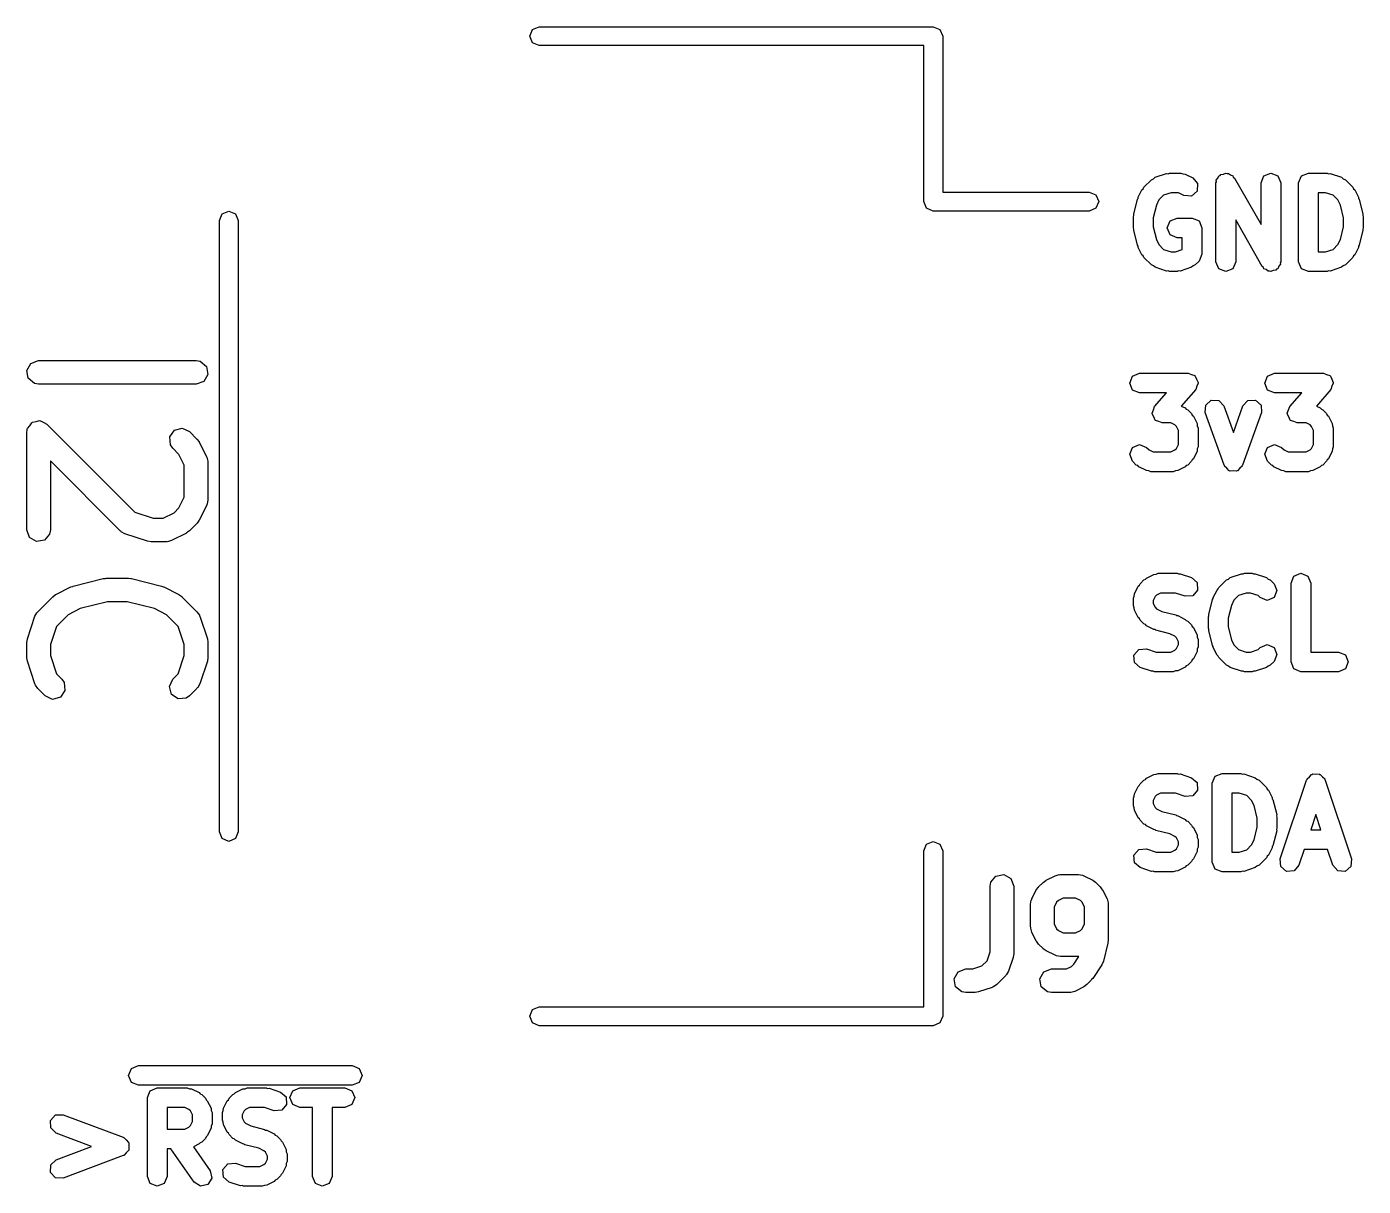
# Model space of a CAD drawing. Extents: x 83.3 to 116.7, y -117 to -83.4.
# Drawn here: x 83.27 to 91.75, y -97.19 to -89.83 of the extents above; entities that cross this region are included whole.
import ezdxf

# ---------------------------------------------------------------- set-up
doc = ezdxf.new("R2010")
doc.units = 0
doc.layers.add('BLACK', color=7, linetype='CONTINUOUS')

msp = doc.modelspace()

# ---------------------------------------------------------------- linework, layer by layer
at = {"layer": 'BLACK', "linetype": 'CONTINUOUS'}
for p, q in [((86.465, -89.89), (86.4826, -89.8476)), ((86.4826, -89.9324), (86.465, -89.89)), ((86.4826, -89.8476), (86.525, -89.83)), ((86.525, -89.83), (89.025, -89.83)), ((89.025, -89.83), (89.0674, -89.8476)), ((89.0674, -89.8476), (89.085, -89.89)), ((89.085, -89.89), (89.085, -90.88)), ((86.525, -89.95), (86.4826, -89.9324)), ((88.965, -89.95), (86.525, -89.95)), ((88.965, -90.94), (88.965, -89.95)), ((90.3612, -90.8484), (90.4088, -90.8008)), ((90.4088, -90.8008), (90.4222, -90.7952)), ((90.4222, -90.7952), (90.4332, -90.7857)), ((90.4332, -90.7857), (90.5046, -90.7619)), ((90.5046, -90.7619), (90.5149, -90.7626)), ((90.5149, -90.7626), (90.5244, -90.7587)), ((90.5244, -90.7587), (90.5958, -90.7587)), ((90.5958, -90.7587), (90.6093, -90.7643)), ((90.6093, -90.7643), (90.6238, -90.7653)), ((90.6238, -90.7653), (90.6714, -90.7891)), ((90.6714, -90.7891), (90.7027, -90.8252)), ((90.7027, -90.8252), (90.6994, -90.873)), ((90.819, -90.8212), (90.8223, -90.8133)), ((90.819, -91.3212), (90.819, -90.8212)), ((90.8212, -90.8047), (90.8312, -90.7919)), ((90.8223, -90.8133), (90.8212, -90.8047)), ((90.8312, -90.7919), (90.8374, -90.777)), ((90.8374, -90.777), (90.8453, -90.7737)), ((90.8453, -90.7737), (90.8505, -90.7669)), ((90.8505, -90.7669), (90.8666, -90.7649)), ((90.8666, -90.7649), (90.8815, -90.7587)), ((90.8815, -90.7587), (90.8895, -90.762)), ((90.8895, -90.762), (90.898, -90.7609)), ((90.898, -90.7609), (90.9108, -90.7708)), ((90.9108, -90.7708), (90.9257, -90.777)), ((90.9257, -90.777), (90.929, -90.7849)), ((90.929, -90.7849), (90.9358, -90.7902)), ((90.9358, -90.7902), (91.1048, -91.0858)), ((91.1048, -90.8212), (91.1231, -90.777)), ((91.1048, -91.0858), (91.1048, -90.8212)), ((91.1231, -90.777), (91.1673, -90.7587)), ((91.1673, -90.7587), (91.2115, -90.777)), ((91.2115, -90.777), (91.2298, -90.8212)), ((91.2298, -90.8212), (91.2298, -91.3212)), ((91.3429, -90.8212), (91.3612, -90.777)), ((91.3429, -91.3212), (91.3429, -90.8212)), ((91.3612, -90.777), (91.4054, -90.7587)), ((91.4054, -90.7587), (91.5244, -90.7587)), ((91.5244, -90.7587), (91.5339, -90.7626)), ((91.5339, -90.7626), (91.5442, -90.7619)), ((91.5442, -90.7619), (91.6156, -90.7857)), ((91.6156, -90.7857), (91.6266, -90.7952)), ((91.6266, -90.7952), (91.64, -90.8008)), ((91.64, -90.8008), (91.6876, -90.8484)), ((89.085, -90.88), (90.015, -90.88)), ((90.015, -90.88), (90.0574, -90.8976)), ((90.0574, -90.8976), (90.075, -90.94)), ((90.3251, -90.9194), (90.3256, -90.9123)), ((90.3256, -90.9123), (90.3495, -90.8647)), ((90.3495, -90.8647), (90.3572, -90.8579)), ((90.3572, -90.8579), (90.3612, -90.8484)), ((90.4867, -90.8996), (90.4567, -90.9296)), ((90.5345, -90.8837), (90.4867, -90.8996)), ((90.5811, -90.8837), (90.5345, -90.8837)), ((90.6155, -90.9009), (90.5811, -90.8837)), ((90.6632, -90.9043), (90.6155, -90.9009)), ((90.6994, -90.873), (90.6632, -90.9043)), ((91.4679, -90.8837), (91.4679, -91.2587)), ((91.5143, -90.8837), (91.4679, -90.8837)), ((91.5621, -90.8996), (91.5143, -90.8837)), ((91.5921, -90.9296), (91.5621, -90.8996)), ((91.6876, -90.8484), (91.6916, -90.8579)), ((91.6916, -90.8579), (91.6994, -90.8647)), ((91.6994, -90.8647), (91.7232, -90.9123)), ((91.7232, -90.9123), (91.7237, -90.9194)), ((84.5126, -91.0176), (84.555, -91)), ((84.555, -91), (84.5974, -91.0176)), ((88.9826, -90.9824), (88.965, -90.94)), ((89.025, -91), (88.9826, -90.9824)), ((90.015, -91), (89.025, -91)), ((90.0574, -90.9824), (90.015, -91)), ((90.075, -90.94), (90.0574, -90.9824)), ((90.2971, -91.0203), (90.3209, -90.9251)), ((90.3209, -90.9251), (90.3251, -90.9194)), ((90.4405, -90.9621), (90.4202, -91.0432)), ((90.4567, -90.9296), (90.4405, -90.9621)), ((91.6083, -90.9621), (91.5921, -90.9296)), ((91.6286, -91.0432), (91.6083, -90.9621)), ((91.7237, -90.9194), (91.7279, -90.9251)), ((91.7279, -90.9251), (91.7517, -91.0203)), ((84.495, -91.06), (84.5126, -91.0176)), ((84.495, -94.94), (84.495, -91.06)), ((84.5974, -91.0176), (84.615, -91.06)), ((84.615, -91.06), (84.615, -94.94)), ((90.2952, -91.0355), (90.2983, -91.0282)), ((90.2952, -91.1069), (90.2952, -91.0355)), ((90.2983, -91.0282), (90.2971, -91.0203)), ((90.4202, -91.0432), (90.4202, -91.0992)), ((90.5095, -91.1069), (90.5278, -91.0627)), ((90.5278, -91.0627), (90.572, -91.0444)), ((90.572, -91.0444), (90.6673, -91.0444)), ((90.6673, -91.0444), (90.7115, -91.0627)), ((90.7115, -91.0627), (90.7298, -91.1069)), ((91.113, -91.3522), (90.944, -91.0565)), ((90.944, -91.0565), (90.944, -91.3212)), ((91.6286, -91.0992), (91.6286, -91.0432)), ((91.7517, -91.0203), (91.7505, -91.0282)), ((91.7505, -91.0282), (91.7536, -91.0355)), ((91.7536, -91.0355), (91.7536, -91.1069)), ((90.2983, -91.1142), (90.2952, -91.1069)), ((90.2971, -91.1221), (90.2983, -91.1142)), ((90.3209, -91.2173), (90.2971, -91.1221)), ((90.4202, -91.0992), (90.4405, -91.1803)), ((90.5278, -91.1511), (90.5095, -91.1069)), ((90.572, -91.1694), (90.5278, -91.1511)), ((90.6048, -91.1694), (90.572, -91.1694)), ((90.6048, -91.2444), (90.6048, -91.1694)), ((90.7298, -91.1069), (90.7298, -91.2736)), ((91.6083, -91.1803), (91.6286, -91.0992)), ((91.7517, -91.1221), (91.7279, -91.2173)), ((91.7536, -91.1069), (91.7505, -91.1142)), ((91.7505, -91.1142), (91.7517, -91.1221)), ((90.3251, -91.223), (90.3209, -91.2173)), ((90.3256, -91.2301), (90.3251, -91.223)), ((90.3495, -91.2777), (90.3256, -91.2301)), ((90.4405, -91.1803), (90.4567, -91.2127)), ((90.4567, -91.2127), (90.4867, -91.2428)), ((90.4867, -91.2428), (90.5345, -91.2587)), ((90.5619, -91.2587), (90.6048, -91.2444)), ((91.5143, -91.2587), (91.5621, -91.2428)), ((91.5621, -91.2428), (91.5921, -91.2127)), ((91.5921, -91.2127), (91.6083, -91.1803)), ((91.7232, -91.2301), (91.6994, -91.2777)), ((91.7237, -91.223), (91.7232, -91.2301)), ((91.7279, -91.2173), (91.7237, -91.223)), ((90.3572, -91.2845), (90.3495, -91.2777)), ((90.3612, -91.294), (90.3572, -91.2845)), ((90.4088, -91.3416), (90.3612, -91.294)), ((90.5345, -91.2587), (90.5619, -91.2587)), ((90.7115, -91.3178), (90.6876, -91.3416)), ((90.7298, -91.2736), (90.7115, -91.3178)), ((90.8374, -91.3654), (90.819, -91.3212)), ((90.944, -91.3212), (90.9257, -91.3654)), ((91.2276, -91.3376), (91.2176, -91.3504)), ((91.2298, -91.3212), (91.2265, -91.3291)), ((91.2265, -91.3291), (91.2276, -91.3376)), ((91.3612, -91.3654), (91.3429, -91.3212)), ((91.4679, -91.2587), (91.5143, -91.2587)), ((91.6876, -91.294), (91.64, -91.3416)), ((91.6916, -91.2845), (91.6876, -91.294)), ((91.6994, -91.2777), (91.6916, -91.2845)), ((90.4222, -91.3471), (90.4088, -91.3416)), ((90.4332, -91.3567), (90.4222, -91.3471)), ((90.5046, -91.3805), (90.4332, -91.3567)), ((90.5149, -91.3798), (90.5046, -91.3805)), ((90.5244, -91.3837), (90.5149, -91.3798)), ((90.572, -91.3837), (90.5244, -91.3837)), ((90.5815, -91.3798), (90.572, -91.3837)), ((90.5918, -91.3805), (90.5815, -91.3798)), ((90.6632, -91.3567), (90.5918, -91.3805)), ((90.6742, -91.3471), (90.6632, -91.3567)), ((90.6876, -91.3416), (90.6742, -91.3471)), ((90.8815, -91.3837), (90.8374, -91.3654)), ((90.9257, -91.3654), (90.8815, -91.3837)), ((91.1198, -91.3575), (91.113, -91.3522)), ((91.1231, -91.3654), (91.1198, -91.3575)), ((91.138, -91.3716), (91.1231, -91.3654)), ((91.1508, -91.3815), (91.138, -91.3716)), ((91.1593, -91.3804), (91.1508, -91.3815)), ((91.1673, -91.3837), (91.1593, -91.3804)), ((91.1822, -91.3775), (91.1673, -91.3837)), ((91.1983, -91.3755), (91.1822, -91.3775)), ((91.2035, -91.3687), (91.1983, -91.3755)), ((91.2115, -91.3654), (91.2035, -91.3687)), ((91.2176, -91.3504), (91.2115, -91.3654)), ((91.4054, -91.3837), (91.3612, -91.3654)), ((91.5244, -91.3837), (91.4054, -91.3837)), ((91.5339, -91.3798), (91.5244, -91.3837)), ((91.5442, -91.3805), (91.5339, -91.3798)), ((91.6156, -91.3567), (91.5442, -91.3805)), ((91.6266, -91.3471), (91.6156, -91.3567)), ((91.64, -91.3416), (91.6266, -91.3471)), ((83.2738, -92.0108), (83.2994, -91.9664)), ((83.2827, -92.0613), (83.2738, -92.0108)), ((83.2994, -91.9664), (83.3476, -91.9488)), ((83.3476, -91.9488), (84.3476, -91.9488)), ((84.3476, -91.9488), (84.3733, -91.9533)), ((84.3733, -91.9533), (84.4126, -91.9863)), ((84.4126, -91.9863), (84.4215, -92.0368)), ((83.322, -92.0943), (83.2827, -92.0613)), ((83.3476, -92.0988), (83.322, -92.0943)), ((84.3476, -92.0988), (83.3476, -92.0988)), ((84.3958, -92.0813), (84.3476, -92.0988)), ((84.4215, -92.0368), (84.3958, -92.0813)), ((90.2714, -92.0912), (90.2897, -92.047)), ((90.2897, -92.1354), (90.2714, -92.0912)), ((90.2897, -92.047), (90.3339, -92.0287)), ((90.3339, -92.0287), (90.6435, -92.0287)), ((90.6435, -92.0287), (90.6638, -92.0371)), ((90.6638, -92.0371), (90.6846, -92.0442)), ((90.6846, -92.0442), (90.6856, -92.0461)), ((90.6856, -92.0461), (90.6876, -92.047)), ((90.6876, -92.047), (90.6961, -92.0673)), ((90.6961, -92.0673), (90.7058, -92.087)), ((90.706, -92.0912), (90.6975, -92.1115)), ((90.7058, -92.087), (90.7051, -92.0891)), ((90.7051, -92.0891), (90.706, -92.0912)), ((91.1286, -92.0912), (91.1469, -92.047)), ((91.1469, -92.1354), (91.1286, -92.0912)), ((91.1469, -92.047), (91.1911, -92.0287)), ((91.1911, -92.0287), (91.5006, -92.0287)), ((91.5006, -92.0287), (91.5209, -92.0371)), ((91.5209, -92.0371), (91.5418, -92.0442)), ((91.5418, -92.0442), (91.5427, -92.0461)), ((91.5427, -92.0461), (91.5448, -92.047)), ((91.5448, -92.047), (91.5532, -92.0673)), ((91.5532, -92.0673), (91.563, -92.087)), ((91.5631, -92.0912), (91.5547, -92.1115)), ((91.563, -92.087), (91.5622, -92.0891)), ((91.5622, -92.0891), (91.5631, -92.0912)), ((90.3339, -92.1537), (90.2897, -92.1354)), ((90.5057, -92.1537), (90.3339, -92.1537)), ((90.4297, -92.2405), (90.5057, -92.1537)), ((90.6905, -92.1323), (90.5988, -92.2371)), ((90.6975, -92.1115), (90.6905, -92.1323)), ((91.1911, -92.1537), (91.1469, -92.1354)), ((91.3629, -92.1537), (91.1911, -92.1537)), ((91.2869, -92.2405), (91.3629, -92.1537)), ((91.5476, -92.1323), (91.456, -92.2371)), ((91.5547, -92.1115), (91.5476, -92.1323)), ((90.4143, -92.2817), (90.4227, -92.2613)), ((90.4227, -92.2613), (90.4297, -92.2405)), ((90.5988, -92.2371), (90.6238, -92.2496)), ((90.6238, -92.2496), (90.6305, -92.2573)), ((90.6305, -92.2573), (90.64, -92.2613)), ((90.64, -92.2613), (90.6638, -92.2851)), ((90.7513, -92.2789), (90.7536, -92.2311)), ((90.7536, -92.2311), (90.7891, -92.199)), ((90.7891, -92.199), (90.8369, -92.2014)), ((90.8369, -92.2014), (90.869, -92.2368)), ((90.869, -92.2368), (90.9292, -92.4054)), ((90.9292, -92.4054), (90.9894, -92.2368)), ((90.9894, -92.2368), (91.0215, -92.2014)), ((91.0215, -92.2014), (91.0692, -92.199)), ((91.0692, -92.199), (91.1047, -92.2311)), ((91.1047, -92.2311), (91.1071, -92.2789)), ((91.2714, -92.2817), (91.2798, -92.2613)), ((91.2798, -92.2613), (91.2869, -92.2405)), ((91.456, -92.2371), (91.4809, -92.2496)), ((91.4809, -92.2496), (91.4877, -92.2573)), ((91.4877, -92.2573), (91.4972, -92.2613)), ((91.4972, -92.2613), (91.521, -92.2851)), ((83.2917, -92.3618), (83.3046, -92.3433)), ((83.3046, -92.3433), (83.3079, -92.3424)), ((83.3079, -92.3424), (83.3101, -92.3398)), ((83.3101, -92.3398), (83.3324, -92.3359)), ((83.3324, -92.3359), (83.3542, -92.33)), ((83.3542, -92.33), (83.3573, -92.3315)), ((83.3573, -92.3315), (83.3606, -92.3309)), ((83.3606, -92.3309), (83.3802, -92.3422)), ((83.3802, -92.3422), (83.4007, -92.3517)), ((83.4007, -92.3517), (83.9596, -92.9106)), ((90.4151, -92.2837), (90.4143, -92.2817)), ((90.4144, -92.2858), (90.4151, -92.2837)), ((90.4242, -92.3055), (90.4144, -92.2858)), ((90.4326, -92.3259), (90.4242, -92.3055)), ((90.4346, -92.3267), (90.4326, -92.3259)), ((90.4356, -92.3287), (90.4346, -92.3267)), ((90.4565, -92.3357), (90.4356, -92.3287)), ((90.4768, -92.3442), (90.4565, -92.3357)), ((90.5335, -92.3442), (90.4768, -92.3442)), ((90.5588, -92.3568), (90.5335, -92.3442)), ((90.5683, -92.3663), (90.5588, -92.3568)), ((90.6638, -92.2851), (90.6678, -92.2946)), ((90.6678, -92.2946), (90.6755, -92.3013)), ((90.6755, -92.3013), (90.6994, -92.349)), ((90.6994, -92.349), (90.7004, -92.3635)), ((90.8703, -92.6122), (90.7513, -92.2789)), ((91.1071, -92.2789), (90.988, -92.6122)), ((91.2723, -92.2837), (91.2714, -92.2817)), ((91.2716, -92.2858), (91.2723, -92.2837)), ((91.2813, -92.3055), (91.2716, -92.2858)), ((91.2897, -92.3259), (91.2813, -92.3055)), ((91.2918, -92.3267), (91.2897, -92.3259)), ((91.2928, -92.3287), (91.2918, -92.3267)), ((91.3136, -92.3357), (91.2928, -92.3287)), ((91.3339, -92.3442), (91.3136, -92.3357)), ((91.3906, -92.3442), (91.3339, -92.3442)), ((91.416, -92.3568), (91.3906, -92.3442)), ((91.4254, -92.3663), (91.416, -92.3568)), ((91.521, -92.2851), (91.5249, -92.2946)), ((91.5249, -92.2946), (91.5327, -92.3013)), ((91.5327, -92.3013), (91.5565, -92.349)), ((91.5565, -92.349), (91.5575, -92.3635)), ((83.2726, -92.4048), (83.2755, -92.3886)), ((83.2726, -93.0238), (83.2726, -92.4048)), ((83.2752, -92.3853), (83.2763, -92.3837)), ((83.2755, -92.3886), (83.2752, -92.3853)), ((83.2763, -92.3837), (83.2771, -92.3791)), ((83.2771, -92.3791), (83.2917, -92.3618)), ((84.1799, -92.433), (84.2094, -92.3909)), ((84.1844, -92.4841), (84.1799, -92.433)), ((84.2094, -92.3909), (84.2589, -92.3777)), ((84.2589, -92.3777), (84.3054, -92.3993)), ((84.3054, -92.3993), (84.353, -92.447)), ((90.581, -92.3917), (90.5683, -92.3663)), ((90.581, -92.4812), (90.581, -92.3917)), ((90.7004, -92.3635), (90.706, -92.3769)), ((90.706, -92.3769), (90.706, -92.496)), ((91.4381, -92.3917), (91.4254, -92.3663)), ((91.4381, -92.4812), (91.4381, -92.3917)), ((91.5575, -92.3635), (91.5631, -92.3769)), ((91.5631, -92.3769), (91.5631, -92.496)), ((84.1993, -92.5054), (84.1844, -92.4841)), ((84.2384, -92.5444), (84.1993, -92.5054)), ((84.353, -92.447), (84.3659, -92.4653)), ((84.3659, -92.4653), (84.3671, -92.4665)), ((84.3671, -92.4665), (84.4147, -92.5617)), ((90.2714, -92.5436), (90.2897, -92.4994)), ((90.2897, -92.4994), (90.3339, -92.4811)), ((90.3339, -92.4811), (90.3781, -92.4994)), ((90.3781, -92.4994), (90.3948, -92.516)), ((90.3948, -92.516), (90.4201, -92.5287)), ((90.5335, -92.5287), (90.5588, -92.516)), ((90.5588, -92.516), (90.5683, -92.5065)), ((90.5683, -92.5065), (90.581, -92.4812)), ((90.6994, -92.5239), (90.6755, -92.5715)), ((90.7004, -92.5094), (90.6994, -92.5239)), ((90.706, -92.496), (90.7004, -92.5094)), ((91.1286, -92.5436), (91.1469, -92.4994)), ((91.1469, -92.4994), (91.1911, -92.4811)), ((91.1911, -92.4811), (91.2353, -92.4994)), ((91.2353, -92.4994), (91.2519, -92.516)), ((91.2519, -92.516), (91.2773, -92.5287)), ((91.3906, -92.5287), (91.416, -92.516)), ((91.416, -92.516), (91.4254, -92.5065)), ((91.4254, -92.5065), (91.4381, -92.4812)), ((91.5565, -92.5239), (91.5327, -92.5715)), ((91.5575, -92.5094), (91.5565, -92.5239)), ((91.5631, -92.496), (91.5575, -92.5094)), ((83.866, -93.0292), (83.4226, -92.5858)), ((83.4226, -92.5858), (83.4226, -93.0238)), ((84.2726, -92.6129), (84.2384, -92.5444)), ((84.4147, -92.5617), (84.4221, -92.5867)), ((84.4221, -92.5867), (84.4211, -92.591)), ((84.4211, -92.591), (84.4226, -92.5952)), ((84.4226, -92.5952), (84.4226, -92.8333)), ((90.2897, -92.5878), (90.2714, -92.5436)), ((90.3135, -92.6116), (90.2897, -92.5878)), ((90.323, -92.6155), (90.3135, -92.6116)), ((90.4201, -92.5287), (90.5335, -92.5287)), ((90.64, -92.6116), (90.6305, -92.6155)), ((90.6638, -92.5878), (90.64, -92.6116)), ((90.6678, -92.5783), (90.6638, -92.5878)), ((90.6755, -92.5715), (90.6678, -92.5783)), ((90.8725, -92.6147), (90.8703, -92.6122)), ((90.988, -92.6122), (90.9858, -92.6147)), ((91.1469, -92.5878), (91.1286, -92.5436)), ((91.1707, -92.6116), (91.1469, -92.5878)), ((91.1802, -92.6155), (91.1707, -92.6116)), ((91.2773, -92.5287), (91.3906, -92.5287)), ((91.4972, -92.6116), (91.4877, -92.6155)), ((91.521, -92.5878), (91.4972, -92.6116)), ((91.5249, -92.5783), (91.521, -92.5878)), ((91.5327, -92.5715), (91.5249, -92.5783)), ((84.2726, -92.8156), (84.2726, -92.6129)), ((90.3298, -92.6233), (90.323, -92.6155)), ((90.3774, -92.6471), (90.3298, -92.6233)), ((90.3919, -92.6481), (90.3774, -92.6471)), ((90.4054, -92.6537), (90.3919, -92.6481)), ((90.5482, -92.6537), (90.4054, -92.6537)), ((90.5617, -92.6481), (90.5482, -92.6537)), ((90.5762, -92.6471), (90.5617, -92.6481)), ((90.6238, -92.6233), (90.5762, -92.6471)), ((90.6305, -92.6155), (90.6238, -92.6233)), ((90.8727, -92.6179), (90.8725, -92.6147)), ((90.8883, -92.6321), (90.8727, -92.6179)), ((90.9024, -92.6477), (90.8883, -92.6321)), ((90.9057, -92.6478), (90.9024, -92.6477)), ((90.9081, -92.65), (90.9057, -92.6478)), ((90.9292, -92.649), (90.9081, -92.65)), ((90.9502, -92.65), (90.9292, -92.649)), ((90.9526, -92.6478), (90.9502, -92.65)), ((90.9559, -92.6477), (90.9526, -92.6478)), ((90.97, -92.6321), (90.9559, -92.6477)), ((90.9856, -92.6179), (90.97, -92.6321)), ((90.9858, -92.6147), (90.9856, -92.6179)), ((91.1869, -92.6233), (91.1802, -92.6155)), ((91.2345, -92.6471), (91.1869, -92.6233)), ((91.2491, -92.6481), (91.2345, -92.6471)), ((91.2625, -92.6537), (91.2491, -92.6481)), ((91.4054, -92.6537), (91.2625, -92.6537)), ((91.4188, -92.6481), (91.4054, -92.6537)), ((91.4333, -92.6471), (91.4188, -92.6481)), ((91.4809, -92.6233), (91.4333, -92.6471)), ((91.4877, -92.6155), (91.4809, -92.6233)), ((84.2384, -92.8841), (84.2726, -92.8156)), ((84.4147, -92.8669), (84.3671, -92.9621)), ((84.4152, -92.8624), (84.4147, -92.8669)), ((84.4181, -92.859), (84.4152, -92.8624)), ((84.4226, -92.8333), (84.4181, -92.859)), ((83.9596, -92.9106), (84.0741, -92.9488)), ((84.0741, -92.9488), (84.1394, -92.9488)), ((84.1394, -92.9488), (84.208, -92.9146)), ((84.208, -92.9146), (84.2384, -92.8841)), ((83.2902, -93.072), (83.2726, -93.0238)), ((83.4226, -93.0238), (83.4181, -93.0495)), ((83.8701, -93.0311), (83.866, -93.0292)), ((83.8724, -93.0349), (83.8701, -93.0311)), ((83.8953, -93.0473), (83.8724, -93.0349)), ((84.3054, -93.0292), (84.287, -93.0421)), ((84.353, -92.9816), (84.3054, -93.0292)), ((84.3537, -92.9801), (84.353, -92.9816)), ((84.3671, -92.9621), (84.3537, -92.9801)), ((83.3346, -93.0977), (83.2902, -93.072)), ((83.3851, -93.0888), (83.3346, -93.0977)), ((83.4181, -93.0495), (83.3851, -93.0888)), ((84.0382, -93.095), (83.8953, -93.0473)), ((84.0398, -93.0949), (84.0382, -93.095)), ((84.0619, -93.0988), (84.0398, -93.0949)), ((84.1571, -93.0988), (84.0619, -93.0988)), ((84.1614, -93.0973), (84.1571, -93.0988)), ((84.1657, -93.0983), (84.1614, -93.0973)), ((84.1907, -93.0909), (84.1657, -93.0983)), ((84.2859, -93.0433), (84.1907, -93.0909)), ((84.287, -93.0421), (84.2859, -93.0433)), ((83.5675, -93.3796), (83.758, -93.332)), ((83.758, -93.332), (83.7729, -93.3309)), ((83.7729, -93.3309), (83.7762, -93.3298)), ((83.7762, -93.3298), (83.919, -93.3298)), ((83.919, -93.3298), (83.9338, -93.3324)), ((83.9338, -93.3324), (83.9372, -93.332)), ((83.9372, -93.332), (84.1277, -93.3796)), ((90.3256, -93.3809), (90.3334, -93.3741)), ((90.3334, -93.3741), (90.3374, -93.3646)), ((90.3374, -93.3646), (90.3612, -93.3408)), ((90.3612, -93.3408), (90.3707, -93.3369)), ((90.3707, -93.3369), (90.3774, -93.3291)), ((90.3774, -93.3291), (90.425, -93.3053)), ((90.425, -93.3053), (90.4395, -93.3043)), ((90.4395, -93.3043), (90.453, -93.2987)), ((90.453, -93.2987), (90.572, -93.2987)), ((90.572, -93.2987), (90.5815, -93.3026)), ((90.5815, -93.3026), (90.5918, -93.3019)), ((90.5918, -93.3019), (90.6632, -93.3257)), ((90.6632, -93.3257), (90.6994, -93.3571)), ((90.6994, -93.3571), (90.7027, -93.4048)), ((90.8374, -93.3884), (90.885, -93.3408)), ((90.885, -93.3408), (90.8984, -93.3352)), ((90.8984, -93.3352), (90.9094, -93.3257)), ((90.9094, -93.3257), (90.9808, -93.3019)), ((90.9808, -93.3019), (90.9911, -93.3026)), ((90.9911, -93.3026), (91.0006, -93.2987)), ((91.0006, -93.2987), (91.0482, -93.2987)), ((91.0482, -93.2987), (91.0577, -93.3026)), ((91.0577, -93.3026), (91.068, -93.3019)), ((91.068, -93.3019), (91.1394, -93.3257)), ((91.1394, -93.3257), (91.1504, -93.3352)), ((91.1504, -93.3352), (91.1638, -93.3408)), ((91.1638, -93.3408), (91.1876, -93.3646)), ((91.1876, -93.3646), (91.206, -93.4088)), ((91.2952, -93.3612), (91.3135, -93.317)), ((91.2952, -93.8612), (91.2952, -93.3612)), ((91.3135, -93.317), (91.3577, -93.2987)), ((91.3577, -93.2987), (91.4019, -93.317)), ((91.4019, -93.317), (91.4202, -93.3612)), ((91.4202, -93.3612), (91.4202, -93.7987)), ((83.3422, -93.5422), (83.4374, -93.447)), ((83.4374, -93.447), (83.4558, -93.4341)), ((83.4558, -93.4341), (83.4569, -93.4329)), ((83.4569, -93.4329), (83.5522, -93.3853)), ((83.5522, -93.3853), (83.5646, -93.3816)), ((83.5646, -93.3816), (83.5675, -93.3796)), ((84.1277, -93.3796), (84.1395, -93.3849)), ((84.1395, -93.3849), (84.1431, -93.3853)), ((84.1431, -93.3853), (84.2383, -93.4329)), ((84.2383, -93.4329), (84.2563, -93.4463)), ((84.2563, -93.4463), (84.2578, -93.447)), ((84.2578, -93.447), (84.353, -93.5422)), ((90.2952, -93.4564), (90.3008, -93.443)), ((90.2952, -93.504), (90.2952, -93.4564)), ((90.3008, -93.443), (90.3018, -93.4285)), ((90.3018, -93.4285), (90.3256, -93.3809)), ((90.4329, -93.4458), (90.4202, -93.4712)), ((90.4424, -93.4364), (90.4329, -93.4458)), ((90.4677, -93.4237), (90.4424, -93.4364)), ((90.5619, -93.4237), (90.4677, -93.4237)), ((90.6237, -93.4443), (90.5619, -93.4237)), ((90.6714, -93.4409), (90.6237, -93.4443)), ((90.7027, -93.4048), (90.6714, -93.4409)), ((90.7971, -93.4651), (90.8013, -93.4594)), ((90.8013, -93.4594), (90.8018, -93.4523)), ((90.8018, -93.4523), (90.8256, -93.4047)), ((90.8256, -93.4047), (90.8334, -93.3979)), ((90.8334, -93.3979), (90.8374, -93.3884)), ((90.9629, -93.4396), (90.9329, -93.4696)), ((91.0107, -93.4237), (90.9629, -93.4396)), ((91.0381, -93.4237), (91.0107, -93.4237)), ((91.0859, -93.4396), (91.0381, -93.4237)), ((91.0993, -93.453), (91.0859, -93.4396)), ((91.1435, -93.4713), (91.0993, -93.453)), ((91.1876, -93.453), (91.1435, -93.4713)), ((91.206, -93.4088), (91.1876, -93.453)), ((83.3403, -93.5463), (83.3422, -93.5422)), ((83.6119, -93.5231), (83.5349, -93.5616)), ((83.7854, -93.4798), (83.6119, -93.5231)), ((83.9098, -93.4798), (83.7854, -93.4798)), ((84.0833, -93.5231), (83.9098, -93.4798)), ((84.1603, -93.5616), (84.0833, -93.5231)), ((84.353, -93.5422), (84.368, -93.5635)), ((90.3008, -93.5175), (90.2952, -93.504)), ((90.3018, -93.532), (90.3008, -93.5175)), ((90.3256, -93.5796), (90.3018, -93.532)), ((90.4202, -93.4712), (90.4202, -93.4893)), ((90.4202, -93.4893), (90.4329, -93.5146)), ((90.4329, -93.5146), (90.4424, -93.5241)), ((90.4424, -93.5241), (90.4748, -93.5403)), ((90.4748, -93.5403), (90.5634, -93.5625)), ((90.7733, -93.5603), (90.7971, -93.4651)), ((90.9167, -93.5021), (90.8964, -93.5832)), ((90.9329, -93.4696), (90.9167, -93.5021)), ((83.2765, -93.7144), (83.3241, -93.5715)), ((83.3241, -93.5715), (83.3365, -93.5486)), ((83.3365, -93.5486), (83.3403, -93.5463)), ((83.5349, -93.5616), (83.4608, -93.6358)), ((84.2344, -93.6358), (84.1603, -93.5616)), ((84.368, -93.5635), (84.3684, -93.568)), ((84.3684, -93.568), (84.3712, -93.5715)), ((84.3712, -93.5715), (84.4188, -93.7144)), ((90.3334, -93.5864), (90.3256, -93.5796)), ((90.3374, -93.5959), (90.3334, -93.5864)), ((90.3612, -93.6197), (90.3374, -93.5959)), ((90.3707, -93.6236), (90.3612, -93.6197)), ((90.3774, -93.6314), (90.3707, -93.6236)), ((90.5634, -93.5625), (90.5691, -93.5667)), ((90.5691, -93.5667), (90.5762, -93.5672)), ((90.5762, -93.5672), (90.6238, -93.591)), ((90.6238, -93.591), (90.6305, -93.5988)), ((90.6305, -93.5988), (90.64, -93.6027)), ((90.64, -93.6027), (90.6638, -93.6265)), ((90.6638, -93.6265), (90.6678, -93.636)), ((90.7714, -93.5755), (90.7745, -93.5682)), ((90.7714, -93.6469), (90.7714, -93.5755)), ((90.7745, -93.5682), (90.7733, -93.5603)), ((90.8964, -93.5832), (90.8964, -93.6392)), ((83.2765, -93.716), (83.2765, -93.7144)), ((83.4608, -93.6358), (83.4226, -93.7503)), ((84.2726, -93.7503), (84.2344, -93.6358)), ((84.4188, -93.7144), (84.4221, -93.7366)), ((90.425, -93.6552), (90.3774, -93.6314)), ((90.4321, -93.6557), (90.425, -93.6552)), ((90.4378, -93.6599), (90.4321, -93.6557)), ((90.5264, -93.6821), (90.4378, -93.6599)), ((90.5588, -93.6983), (90.5264, -93.6821)), ((90.5683, -93.7077), (90.5588, -93.6983)), ((90.581, -93.7331), (90.5683, -93.7077)), ((90.6678, -93.636), (90.6755, -93.6428)), ((90.6755, -93.6428), (90.6994, -93.6904)), ((90.6994, -93.6904), (90.7004, -93.7049)), ((90.7004, -93.7049), (90.706, -93.7183)), ((90.7745, -93.6542), (90.7714, -93.6469)), ((90.7733, -93.6621), (90.7745, -93.6542)), ((90.7971, -93.7573), (90.7733, -93.6621)), ((90.8964, -93.6392), (90.9167, -93.7203)), ((83.2726, -93.7381), (83.2765, -93.716)), ((83.2726, -93.8333), (83.2726, -93.7381)), ((83.4226, -93.7503), (83.4226, -93.8212)), ((84.2726, -93.8212), (84.2726, -93.7503)), ((84.4221, -93.7366), (84.4226, -93.7381)), ((84.4226, -93.7381), (84.4226, -93.8333)), ((90.2984, -93.8176), (90.3298, -93.7815)), ((90.3298, -93.7815), (90.3775, -93.7781)), ((90.3775, -93.7781), (90.4393, -93.7987)), ((90.4393, -93.7987), (90.5335, -93.7987)), ((90.5335, -93.7987), (90.5588, -93.786)), ((90.5588, -93.786), (90.5683, -93.7765)), ((90.5683, -93.7765), (90.581, -93.7512)), ((90.581, -93.7512), (90.581, -93.7331)), ((90.6994, -93.7939), (90.6755, -93.8415)), ((90.7004, -93.7794), (90.6994, -93.7939)), ((90.706, -93.766), (90.7004, -93.7794)), ((90.706, -93.7183), (90.706, -93.766)), ((90.8013, -93.763), (90.7971, -93.7573)), ((90.8018, -93.7701), (90.8013, -93.763)), ((90.8256, -93.8177), (90.8018, -93.7701)), ((90.9167, -93.7203), (90.9329, -93.7527)), ((90.9329, -93.7527), (90.9629, -93.7828)), ((90.9629, -93.7828), (91.0107, -93.7987)), ((91.0107, -93.7987), (91.0381, -93.7987)), ((91.0381, -93.7987), (91.0859, -93.7828)), ((91.0859, -93.7828), (91.0993, -93.7694)), ((91.0993, -93.7694), (91.1435, -93.7511)), ((91.1435, -93.7511), (91.1876, -93.7694)), ((91.1876, -93.7694), (91.206, -93.8136)), ((91.4202, -93.7987), (91.5958, -93.7987)), ((91.5958, -93.7987), (91.64, -93.817)), ((83.2732, -93.8349), (83.2726, -93.8333)), ((83.2765, -93.8571), (83.2732, -93.8349)), ((83.3241, -93.9999), (83.2765, -93.8571)), ((83.4226, -93.8212), (83.4608, -93.9357)), ((84.2344, -93.9357), (84.2726, -93.8212)), ((84.4188, -93.8571), (84.3712, -93.9999)), ((84.4226, -93.8333), (84.4187, -93.8554)), ((84.4187, -93.8554), (84.4188, -93.8571)), ((90.3018, -93.8653), (90.2984, -93.8176)), ((90.338, -93.8967), (90.3018, -93.8653)), ((90.64, -93.8816), (90.6305, -93.8855)), ((90.6638, -93.8578), (90.64, -93.8816)), ((90.6678, -93.8483), (90.6638, -93.8578)), ((90.6755, -93.8415), (90.6678, -93.8483)), ((90.8334, -93.8245), (90.8256, -93.8177)), ((90.8374, -93.834), (90.8334, -93.8245)), ((90.885, -93.8816), (90.8374, -93.834)), ((90.8984, -93.8871), (90.885, -93.8816)), ((91.1638, -93.8816), (91.1504, -93.8871)), ((91.1876, -93.8578), (91.1638, -93.8816)), ((91.206, -93.8136), (91.1876, -93.8578)), ((91.3135, -93.9054), (91.2952, -93.8612)), ((91.64, -93.817), (91.6583, -93.8612)), ((91.6583, -93.8612), (91.64, -93.9054)), ((83.4608, -93.9357), (83.4959, -93.9708)), ((84.1993, -93.9708), (84.2344, -93.9357)), ((90.4094, -93.9205), (90.338, -93.8967)), ((90.4197, -93.9198), (90.4094, -93.9205)), ((90.4292, -93.9237), (90.4197, -93.9198)), ((90.5482, -93.9237), (90.4292, -93.9237)), ((90.5617, -93.9181), (90.5482, -93.9237)), ((90.5762, -93.9171), (90.5617, -93.9181)), ((90.6238, -93.8933), (90.5762, -93.9171)), ((90.6305, -93.8855), (90.6238, -93.8933)), ((90.9094, -93.8967), (90.8984, -93.8871)), ((90.9808, -93.9205), (90.9094, -93.8967)), ((90.9911, -93.9198), (90.9808, -93.9205)), ((91.0006, -93.9237), (90.9911, -93.9198)), ((91.0482, -93.9237), (91.0006, -93.9237)), ((91.0577, -93.9198), (91.0482, -93.9237)), ((91.068, -93.9205), (91.0577, -93.9198)), ((91.1394, -93.8967), (91.068, -93.9205)), ((91.1504, -93.8871), (91.1394, -93.8967)), ((91.3577, -93.9237), (91.3135, -93.9054)), ((91.5958, -93.9237), (91.3577, -93.9237)), ((91.64, -93.9054), (91.5958, -93.9237)), ((83.3269, -94.0034), (83.3241, -93.9999)), ((83.3273, -94.0079), (83.3269, -94.0034)), ((83.3422, -94.0292), (83.3273, -94.0079)), ((83.3898, -94.0768), (83.3422, -94.0292)), ((83.5153, -94.0432), (83.4859, -94.0852)), ((83.4959, -93.9708), (83.5108, -93.9921)), ((83.5108, -93.9921), (83.5153, -94.0432)), ((84.1777, -94.0173), (84.1993, -93.9708)), ((84.1909, -94.0668), (84.1777, -94.0173)), ((84.353, -94.0292), (84.3054, -94.0768)), ((84.3549, -94.0252), (84.353, -94.0292)), ((84.3587, -94.0228), (84.3549, -94.0252)), ((84.3712, -93.9999), (84.3587, -94.0228)), ((83.4363, -94.0985), (83.3898, -94.0768)), ((83.4859, -94.0852), (83.4363, -94.0985)), ((84.233, -94.0963), (84.1909, -94.0668)), ((84.2841, -94.0918), (84.233, -94.0963)), ((84.3054, -94.0768), (84.2841, -94.0918)), ((90.3256, -94.6509), (90.3334, -94.6441)), ((90.3334, -94.6441), (90.3374, -94.6346)), ((90.3374, -94.6346), (90.3612, -94.6108)), ((90.3612, -94.6108), (90.3707, -94.6069)), ((90.3707, -94.6069), (90.3774, -94.5991)), ((90.3774, -94.5991), (90.425, -94.5753)), ((90.425, -94.5753), (90.4395, -94.5743)), ((90.4395, -94.5743), (90.453, -94.5687)), ((90.453, -94.5687), (90.572, -94.5687)), ((90.572, -94.5687), (90.5815, -94.5726)), ((90.5815, -94.5726), (90.5918, -94.5719)), ((90.5918, -94.5719), (90.6632, -94.5957)), ((90.6632, -94.5957), (90.6994, -94.627)), ((90.6994, -94.627), (90.7027, -94.6748)), ((90.7952, -94.6312), (90.8135, -94.587)), ((90.7952, -95.1312), (90.7952, -94.6312)), ((90.8135, -94.587), (90.8577, -94.5687)), ((90.8577, -94.5687), (90.9768, -94.5687)), ((90.9768, -94.5687), (90.9863, -94.5726)), ((90.9863, -94.5726), (90.9965, -94.5719)), ((90.9965, -94.5719), (91.068, -94.5957)), ((91.068, -94.5957), (91.079, -94.6052)), ((91.079, -94.6052), (91.0924, -94.6108)), ((91.0924, -94.6108), (91.14, -94.6584)), ((91.227, -95.1114), (91.3937, -94.6114)), ((91.3937, -94.6114), (91.3967, -94.6079)), ((91.3967, -94.6079), (91.3971, -94.6032)), ((91.3971, -94.6032), (91.412, -94.5903)), ((91.412, -94.5903), (91.425, -94.5753)), ((91.425, -94.5753), (91.4297, -94.575)), ((91.4297, -94.575), (91.4332, -94.5719)), ((91.4332, -94.5719), (91.453, -94.5733)), ((91.453, -94.5733), (91.4727, -94.5719)), ((91.4727, -94.5719), (91.4763, -94.575)), ((91.4763, -94.575), (91.4809, -94.5753)), ((91.4809, -94.5753), (91.4939, -94.5903)), ((91.4939, -94.5903), (91.5089, -94.6032)), ((91.5089, -94.6032), (91.5092, -94.6079)), ((91.5092, -94.6079), (91.5123, -94.6114)), ((91.5123, -94.6114), (91.6789, -95.1114)), ((90.2952, -94.7264), (90.3008, -94.713)), ((90.2952, -94.774), (90.2952, -94.7264)), ((90.3008, -94.713), (90.3018, -94.6985)), ((90.3018, -94.6985), (90.3256, -94.6509)), ((90.4329, -94.7158), (90.4202, -94.7412)), ((90.4424, -94.7064), (90.4329, -94.7158)), ((90.4677, -94.6937), (90.4424, -94.7064)), ((90.5619, -94.6937), (90.4677, -94.6937)), ((90.6237, -94.7143), (90.5619, -94.6937)), ((90.6714, -94.7109), (90.6237, -94.7143)), ((90.7027, -94.6748), (90.6714, -94.7109)), ((90.9202, -94.6937), (90.9202, -95.0687)), ((90.9666, -94.6937), (90.9202, -94.6937)), ((91.0145, -94.7096), (90.9666, -94.6937)), ((91.0445, -94.7396), (91.0145, -94.7096)), ((91.14, -94.6584), (91.144, -94.6679)), ((91.144, -94.6679), (91.1517, -94.6747)), ((91.1517, -94.6747), (91.1755, -94.7223)), ((91.1755, -94.7223), (91.176, -94.7294)), ((91.176, -94.7294), (91.1803, -94.7351)), ((90.3008, -94.7875), (90.2952, -94.774)), ((90.3018, -94.802), (90.3008, -94.7875)), ((90.3256, -94.8496), (90.3018, -94.802)), ((90.4202, -94.7412), (90.4202, -94.7593)), ((90.4202, -94.7593), (90.4329, -94.7846)), ((90.4329, -94.7846), (90.4424, -94.7941)), ((90.4424, -94.7941), (90.4748, -94.8103)), ((90.4748, -94.8103), (90.5634, -94.8325)), ((91.0607, -94.7721), (91.0445, -94.7396)), ((91.081, -94.8532), (91.0607, -94.7721)), ((91.1803, -94.7351), (91.2041, -94.8303)), ((90.3334, -94.8564), (90.3256, -94.8496)), ((90.3374, -94.8659), (90.3334, -94.8564)), ((90.3612, -94.8897), (90.3374, -94.8659)), ((90.3707, -94.8936), (90.3612, -94.8897)), ((90.3774, -94.9014), (90.3707, -94.8936)), ((90.425, -94.9252), (90.3774, -94.9014)), ((90.5634, -94.8325), (90.5691, -94.8367)), ((90.5691, -94.8367), (90.5762, -94.8372)), ((90.5762, -94.8372), (90.6238, -94.861)), ((90.6238, -94.861), (90.6305, -94.8688)), ((90.6305, -94.8688), (90.64, -94.8727)), ((90.64, -94.8727), (90.6638, -94.8965)), ((90.6638, -94.8965), (90.6678, -94.906)), ((91.081, -94.9092), (91.081, -94.8532)), ((91.2041, -94.8303), (91.2029, -94.8382)), ((91.2029, -94.8382), (91.206, -94.8455)), ((91.206, -94.8455), (91.206, -94.9169)), ((91.453, -94.8288), (91.4206, -94.9258)), ((91.4853, -94.9258), (91.453, -94.8288)), ((84.5126, -94.9824), (84.495, -94.94)), ((84.555, -95), (84.5126, -94.9824)), ((84.5974, -94.9824), (84.555, -95)), ((84.615, -94.94), (84.5974, -94.9824)), ((90.4321, -94.9257), (90.425, -94.9252)), ((90.4378, -94.9299), (90.4321, -94.9257)), ((90.5264, -94.9521), (90.4378, -94.9299)), ((90.5588, -94.9683), (90.5264, -94.9521)), ((90.5683, -94.9777), (90.5588, -94.9683)), ((90.581, -95.0031), (90.5683, -94.9777)), ((90.6678, -94.906), (90.6755, -94.9128)), ((90.6755, -94.9128), (90.6994, -94.9604)), ((90.6994, -94.9604), (90.7004, -94.9749)), ((90.7004, -94.9749), (90.706, -94.9883)), ((91.0607, -94.9903), (91.081, -94.9092)), ((91.2041, -94.9321), (91.1803, -95.0273)), ((91.206, -94.9169), (91.2029, -94.9242)), ((91.2029, -94.9242), (91.2041, -94.9321)), ((91.4206, -94.9258), (91.4853, -94.9258)), ((88.965, -95.06), (88.9826, -95.0176)), ((88.965, -96.05), (88.965, -95.06)), ((88.9826, -95.0176), (89.025, -95)), ((89.025, -95), (89.0674, -95.0176)), ((89.0674, -95.0176), (89.085, -95.06)), ((89.085, -95.06), (89.085, -96.11)), ((90.2984, -95.0876), (90.3298, -95.0515)), ((90.3298, -95.0515), (90.3775, -95.0481)), ((90.3775, -95.0481), (90.4393, -95.0687)), ((90.4393, -95.0687), (90.5335, -95.0687)), ((90.5335, -95.0687), (90.5588, -95.056)), ((90.5588, -95.056), (90.5683, -95.0465)), ((90.5683, -95.0465), (90.581, -95.0212)), ((90.581, -95.0212), (90.581, -95.0031)), ((90.6994, -95.0639), (90.6755, -95.1115)), ((90.7004, -95.0494), (90.6994, -95.0639)), ((90.706, -95.036), (90.7004, -95.0494)), ((90.706, -94.9883), (90.706, -95.036)), ((90.9202, -95.0687), (90.9666, -95.0687)), ((90.9666, -95.0687), (91.0145, -95.0528)), ((91.0145, -95.0528), (91.0445, -95.0227)), ((91.0445, -95.0227), (91.0607, -94.9903)), ((91.1755, -95.0401), (91.1517, -95.0877)), ((91.176, -95.033), (91.1755, -95.0401)), ((91.1803, -95.0273), (91.176, -95.033)), ((91.379, -95.0508), (91.3456, -95.151)), ((91.527, -95.0508), (91.379, -95.0508)), ((91.5603, -95.151), (91.527, -95.0508)), ((90.3018, -95.1353), (90.2984, -95.0876)), ((90.338, -95.1667), (90.3018, -95.1353)), ((90.6305, -95.1555), (90.6238, -95.1633)), ((90.64, -95.1516), (90.6305, -95.1555)), ((90.6638, -95.1278), (90.64, -95.1516)), ((90.6678, -95.1183), (90.6638, -95.1278)), ((90.6755, -95.1115), (90.6678, -95.1183)), ((90.8135, -95.1754), (90.7952, -95.1312)), ((91.0924, -95.1516), (91.079, -95.1571)), ((91.14, -95.104), (91.0924, -95.1516)), ((91.144, -95.0945), (91.14, -95.104)), ((91.1517, -95.0877), (91.144, -95.0945)), ((91.2304, -95.1591), (91.227, -95.1114)), ((91.3456, -95.151), (91.3143, -95.1871)), ((91.5917, -95.1871), (91.5603, -95.151)), ((91.6789, -95.1114), (91.6755, -95.1591)), ((89.3899, -95.259), (89.4229, -95.2197)), ((89.4229, -95.2197), (89.4734, -95.2108)), ((89.4734, -95.2108), (89.5179, -95.2364)), ((89.5179, -95.2364), (89.5354, -95.2846)), ((89.7412, -95.2461), (89.7983, -95.2176)), ((89.7983, -95.2176), (89.8233, -95.2101)), ((89.8233, -95.2101), (89.8276, -95.2112)), ((89.8276, -95.2112), (89.8318, -95.2096)), ((89.8318, -95.2096), (89.9461, -95.2096)), ((89.9461, -95.2096), (89.9718, -95.2142)), ((89.9718, -95.2142), (89.9752, -95.217)), ((89.9752, -95.217), (89.9797, -95.2176)), ((89.9797, -95.2176), (90.0368, -95.2461)), ((90.4094, -95.1905), (90.338, -95.1667)), ((90.4197, -95.1898), (90.4094, -95.1905)), ((90.4292, -95.1937), (90.4197, -95.1898)), ((90.5482, -95.1937), (90.4292, -95.1937)), ((90.5617, -95.1881), (90.5482, -95.1937)), ((90.5762, -95.1871), (90.5617, -95.1881)), ((90.6238, -95.1633), (90.5762, -95.1871)), ((90.8577, -95.1937), (90.8135, -95.1754)), ((90.9768, -95.1937), (90.8577, -95.1937)), ((90.9863, -95.1898), (90.9768, -95.1937)), ((90.9965, -95.1905), (90.9863, -95.1898)), ((91.068, -95.1667), (90.9965, -95.1905)), ((91.079, -95.1571), (91.068, -95.1667)), ((91.2665, -95.1905), (91.2304, -95.1591)), ((91.3143, -95.1871), (91.2665, -95.1905)), ((91.6394, -95.1905), (91.5917, -95.1871)), ((91.6755, -95.1591), (91.6394, -95.1905)), ((89.3854, -95.2846), (89.3899, -95.259)), ((89.3854, -95.701), (89.3854, -95.2846)), ((89.5354, -95.2846), (89.5354, -95.7132)), ((89.6505, -95.3654), (89.679, -95.3082)), ((89.679, -95.3082), (89.6924, -95.2902)), ((89.6924, -95.2902), (89.6931, -95.2887)), ((89.6931, -95.2887), (89.7217, -95.2602)), ((89.7217, -95.2602), (89.74, -95.2473)), ((89.74, -95.2473), (89.7412, -95.2461)), ((90.0368, -95.2461), (90.0548, -95.2595)), ((90.0548, -95.2595), (90.0563, -95.2602)), ((90.0563, -95.2602), (90.0849, -95.2887)), ((90.0849, -95.2887), (90.0977, -95.3071)), ((90.0977, -95.3071), (90.0989, -95.3082)), ((90.0989, -95.3082), (90.1275, -95.3654)), ((89.6426, -95.3989), (89.6471, -95.3733)), ((89.6426, -95.5418), (89.6426, -95.3989)), ((89.6471, -95.3733), (89.65, -95.3698)), ((89.65, -95.3698), (89.6505, -95.3654)), ((89.8078, -95.3862), (89.7926, -95.4166)), ((89.8191, -95.3748), (89.8078, -95.3862)), ((89.8495, -95.3596), (89.8191, -95.3748)), ((89.9284, -95.3596), (89.8495, -95.3596)), ((89.9588, -95.3748), (89.9284, -95.3596)), ((89.9702, -95.3862), (89.9588, -95.3748)), ((89.9854, -95.4166), (89.9702, -95.3862)), ((90.1275, -95.3654), (90.1349, -95.3903)), ((90.1349, -95.3903), (90.1339, -95.3947)), ((90.1339, -95.3947), (90.1354, -95.3989)), ((90.1354, -95.3989), (90.1354, -95.6275)), ((89.7926, -95.4166), (89.7926, -95.5241)), ((89.9854, -95.5241), (89.9854, -95.4166)), ((89.6441, -95.546), (89.6426, -95.5418)), ((89.6431, -95.5504), (89.6441, -95.546)), ((89.6505, -95.5753), (89.6431, -95.5504)), ((89.679, -95.6325), (89.6505, -95.5753)), ((89.7926, -95.5241), (89.8078, -95.5545)), ((89.8078, -95.5545), (89.8191, -95.5659)), ((89.8191, -95.5659), (89.8495, -95.5811)), ((89.9284, -95.5811), (89.9588, -95.5659)), ((89.9588, -95.5659), (89.9702, -95.5545)), ((89.9702, -95.5545), (89.9854, -95.5241)), ((89.6802, -95.6336), (89.679, -95.6325)), ((89.6931, -95.652), (89.6802, -95.6336)), ((89.7217, -95.6805), (89.6931, -95.652)), ((89.8495, -95.5811), (89.9284, -95.5811)), ((90.1332, -95.6457), (90.1046, -95.76)), ((90.1354, -95.6275), (90.1328, -95.6422)), ((90.1328, -95.6422), (90.1332, -95.6457)), ((89.3663, -95.7584), (89.3854, -95.701)), ((89.5316, -95.7369), (89.503, -95.8226)), ((89.5354, -95.7132), (89.5315, -95.7353)), ((89.5315, -95.7353), (89.5316, -95.7369)), ((89.7232, -95.6812), (89.7217, -95.6805)), ((89.7412, -95.6946), (89.7232, -95.6812)), ((89.7983, -95.7231), (89.7412, -95.6946)), ((89.8028, -95.7237), (89.7983, -95.7231)), ((89.8062, -95.7265), (89.8028, -95.7237)), ((89.8318, -95.7311), (89.8062, -95.7265)), ((89.9461, -95.7311), (89.8318, -95.7311)), ((89.9164, -95.7797), (89.9497, -95.7298)), ((89.9497, -95.7298), (89.9461, -95.7311)), ((89.158, -95.8716), (89.1836, -95.8272)), ((89.1836, -95.8272), (89.2318, -95.8096)), ((89.2318, -95.8096), (89.2768, -95.8096)), ((89.2768, -95.8096), (89.3342, -95.7905)), ((89.3342, -95.7905), (89.3663, -95.7584)), ((89.503, -95.8226), (89.4906, -95.8455)), ((89.7008, -95.8716), (89.7265, -95.8272)), ((89.7265, -95.8272), (89.7747, -95.8096)), ((89.7747, -95.8096), (89.8713, -95.8096)), ((89.8713, -95.8096), (89.9017, -95.7944)), ((89.9017, -95.7944), (89.9164, -95.7797)), ((90.0942, -95.7834), (90.0371, -95.8691)), ((90.0943, -95.783), (90.0942, -95.7834)), ((90.1046, -95.76), (90.0943, -95.783)), ((89.1669, -95.9221), (89.158, -95.8716)), ((89.4277, -95.9091), (89.4064, -95.924)), ((89.4849, -95.852), (89.4277, -95.9091)), ((89.4868, -95.8479), (89.4849, -95.852)), ((89.4906, -95.8455), (89.4868, -95.8479)), ((89.7097, -95.9221), (89.7008, -95.8716)), ((89.9992, -95.9091), (89.9808, -95.922)), ((90.0277, -95.8805), (89.9992, -95.9091)), ((90.0292, -95.8774), (90.0277, -95.8805)), ((90.0371, -95.8691), (90.0292, -95.8774)), ((89.2062, -95.9551), (89.1669, -95.9221)), ((89.2318, -95.9596), (89.2062, -95.9551)), ((89.289, -95.9596), (89.2318, -95.9596)), ((89.2905, -95.9591), (89.289, -95.9596)), ((89.3127, -95.9558), (89.2905, -95.9591)), ((89.3984, -95.9272), (89.3127, -95.9558)), ((89.4019, -95.9244), (89.3984, -95.9272)), ((89.4064, -95.924), (89.4019, -95.9244)), ((89.749, -95.9551), (89.7097, -95.9221)), ((89.7747, -95.9596), (89.749, -95.9551)), ((89.889, -95.9596), (89.7747, -95.9596)), ((89.8932, -95.9581), (89.889, -95.9596)), ((89.8976, -95.9591), (89.8932, -95.9581)), ((89.9225, -95.9517), (89.8976, -95.9591)), ((89.9797, -95.9231), (89.9225, -95.9517)), ((89.9808, -95.922), (89.9797, -95.9231)), ((86.465, -96.11), (86.4826, -96.0676)), ((86.4826, -96.0676), (86.525, -96.05)), ((86.525, -96.05), (88.965, -96.05)), ((86.4826, -96.1524), (86.465, -96.11)), ((86.525, -96.17), (86.4826, -96.1524)), ((89.025, -96.17), (86.525, -96.17)), ((89.0674, -96.1524), (89.025, -96.17)), ((89.085, -96.11), (89.0674, -96.1524)), ((83.9374, -96.4408), (83.9815, -96.4225)), ((83.9815, -96.4225), (85.3387, -96.4225)), ((85.3387, -96.4225), (85.3829, -96.4408)), ((83.919, -96.485), (83.9374, -96.4408)), ((83.9374, -96.5292), (83.919, -96.485)), ((85.3829, -96.4408), (85.4012, -96.485)), ((85.4012, -96.485), (85.3829, -96.5292)), ((83.9815, -96.5475), (83.9374, -96.5292)), ((85.3387, -96.5475), (83.9815, -96.5475)), ((84.0381, -96.6262), (84.0564, -96.582)), ((84.0564, -96.582), (84.1006, -96.5637)), ((84.1006, -96.5637), (84.2911, -96.5637)), ((84.2911, -96.5637), (84.3045, -96.5693)), ((84.3045, -96.5693), (84.319, -96.5703)), ((84.319, -96.5703), (84.3666, -96.5941)), ((84.3666, -96.5941), (84.3734, -96.6019)), ((84.5897, -96.6019), (84.5965, -96.5941)), ((84.5965, -96.5941), (84.6441, -96.5703)), ((84.6441, -96.5703), (84.6586, -96.5693)), ((84.6586, -96.5693), (84.672, -96.5637)), ((84.672, -96.5637), (84.7911, -96.5637)), ((84.7911, -96.5637), (84.8006, -96.5676)), ((84.8006, -96.5676), (84.8108, -96.5669)), ((84.8108, -96.5669), (84.8823, -96.5907)), ((84.8823, -96.5907), (84.9184, -96.6221)), ((84.9429, -96.6262), (84.9612, -96.582)), ((84.9612, -96.582), (85.0054, -96.5637)), ((85.0054, -96.5637), (85.2911, -96.5637)), ((85.2911, -96.5637), (85.3353, -96.582)), ((85.3353, -96.582), (85.3536, -96.6262)), ((85.3829, -96.5292), (85.3387, -96.5475)), ((84.0381, -97.1262), (84.0381, -96.6262)), ((84.3734, -96.6019), (84.3829, -96.6058)), ((84.3829, -96.6058), (84.4067, -96.6296)), ((84.4067, -96.6296), (84.4106, -96.6391)), ((84.4106, -96.6391), (84.4184, -96.6459)), ((84.4184, -96.6459), (84.4422, -96.6935)), ((84.5209, -96.6935), (84.5447, -96.6459)), ((84.5447, -96.6459), (84.5525, -96.6391)), ((84.5525, -96.6391), (84.5564, -96.6296)), ((84.5564, -96.6296), (84.5802, -96.6058)), ((84.5802, -96.6058), (84.5897, -96.6019)), ((84.9218, -96.6698), (84.8905, -96.7059)), ((84.9184, -96.6221), (84.9218, -96.6698)), ((84.9612, -96.6704), (84.9429, -96.6262)), ((85.0054, -96.6887), (84.9612, -96.6704)), ((85.3353, -96.6704), (85.2911, -96.6887)), ((85.3536, -96.6262), (85.3353, -96.6704)), ((83.423, -96.7709), (83.4557, -96.736)), ((83.4557, -96.736), (83.5035, -96.7343)), ((83.5035, -96.7343), (83.8844, -96.8772)), ((84.1631, -96.6887), (84.1631, -96.8256)), ((84.2763, -96.6887), (84.1631, -96.6887)), ((84.3017, -96.7014), (84.2763, -96.6887)), ((84.3111, -96.7108), (84.3017, -96.7014)), ((84.3238, -96.7362), (84.3111, -96.7108)), ((84.3238, -96.7781), (84.3238, -96.7362)), ((84.4422, -96.6935), (84.4432, -96.708)), ((84.4432, -96.708), (84.4488, -96.7214)), ((84.4488, -96.7214), (84.4488, -96.7929)), ((84.5143, -96.7214), (84.5199, -96.708)), ((84.5143, -96.769), (84.5143, -96.7214)), ((84.5199, -96.708), (84.5209, -96.6935)), ((84.652, -96.7108), (84.6393, -96.7362)), ((84.6393, -96.7362), (84.6393, -96.7543)), ((84.6393, -96.7543), (84.652, -96.7796)), ((84.6614, -96.7014), (84.652, -96.7108)), ((84.6868, -96.6887), (84.6614, -96.7014)), ((84.7809, -96.6887), (84.6868, -96.6887)), ((84.8427, -96.7093), (84.7809, -96.6887)), ((84.8905, -96.7059), (84.8427, -96.7093)), ((85.0857, -96.6887), (85.0054, -96.6887)), ((85.0857, -97.1262), (85.0857, -96.6887)), ((85.2911, -96.6887), (85.2107, -96.6887)), ((85.2107, -96.6887), (85.2107, -97.1262)), ((83.4246, -96.8187), (83.423, -96.7709)), ((83.4596, -96.8514), (83.4246, -96.8187)), ((83.6845, -96.9357), (83.4596, -96.8514)), ((84.1631, -96.8256), (84.2763, -96.8256)), ((84.2763, -96.8256), (84.3017, -96.8129)), ((84.3017, -96.8129), (84.3111, -96.8035)), ((84.3111, -96.8035), (84.3238, -96.7781)), ((84.4422, -96.8208), (84.4184, -96.8684)), ((84.4432, -96.8063), (84.4422, -96.8208)), ((84.4488, -96.7929), (84.4432, -96.8063)), ((84.5199, -96.7825), (84.5143, -96.769)), ((84.5209, -96.797), (84.5199, -96.7825)), ((84.5447, -96.8446), (84.5209, -96.797)), ((84.5525, -96.8514), (84.5447, -96.8446)), ((84.5564, -96.8609), (84.5525, -96.8514)), ((84.652, -96.7796), (84.6614, -96.7891)), ((84.6614, -96.7891), (84.6938, -96.8053)), ((84.6938, -96.8053), (84.7824, -96.8275)), ((84.7824, -96.8275), (84.7881, -96.8317)), ((84.7881, -96.8317), (84.7952, -96.8322)), ((84.7952, -96.8322), (84.8428, -96.856)), ((83.4596, -97.02), (83.6845, -96.9357)), ((83.8844, -96.8772), (83.8861, -96.8787)), ((83.8861, -96.8787), (83.8884, -96.8788)), ((83.8884, -96.8788), (83.9034, -96.8949)), ((83.9034, -96.8949), (83.9194, -96.9099)), ((83.9194, -96.9099), (83.9195, -96.9121)), ((83.9195, -96.9121), (83.921, -96.9138)), ((83.921, -96.9138), (83.9203, -96.9357)), ((83.9203, -96.9357), (83.921, -96.9577)), ((84.3666, -96.9202), (84.3309, -96.9381)), ((84.3734, -96.9124), (84.3666, -96.9202)), ((84.3829, -96.9085), (84.3734, -96.9124)), ((84.4067, -96.8847), (84.3829, -96.9085)), ((84.4106, -96.8752), (84.4067, -96.8847)), ((84.4184, -96.8684), (84.4106, -96.8752)), ((84.5802, -96.8847), (84.5564, -96.8609)), ((84.5897, -96.8886), (84.5802, -96.8847)), ((84.5965, -96.8964), (84.5897, -96.8886)), ((84.6441, -96.9202), (84.5965, -96.8964)), ((84.6512, -96.9207), (84.6441, -96.9202)), ((84.6569, -96.9249), (84.6512, -96.9207)), ((84.7454, -96.9471), (84.6569, -96.9249)), ((84.8428, -96.856), (84.8496, -96.8638)), ((84.8496, -96.8638), (84.8591, -96.8677)), ((84.8591, -96.8677), (84.8829, -96.8915)), ((84.8829, -96.8915), (84.8868, -96.901)), ((84.8868, -96.901), (84.8946, -96.9078)), ((84.8946, -96.9078), (84.9184, -96.9554)), ((83.4246, -97.0527), (83.4596, -97.02)), ((83.8844, -96.9942), (83.5035, -97.1371)), ((83.8861, -96.9927), (83.8844, -96.9942)), ((83.8884, -96.9926), (83.8861, -96.9927)), ((83.9034, -96.9766), (83.8884, -96.9926)), ((83.9194, -96.9616), (83.9034, -96.9766)), ((83.9195, -96.9593), (83.9194, -96.9616)), ((83.921, -96.9577), (83.9195, -96.9593)), ((84.1871, -96.9506), (84.1631, -96.9506)), ((84.1631, -96.9506), (84.1631, -97.1262)), ((84.3351, -97.162), (84.1871, -96.9506)), ((84.3309, -96.9381), (84.4375, -97.0903)), ((84.7779, -96.9633), (84.7454, -96.9471)), ((84.7873, -96.9727), (84.7779, -96.9633)), ((84.8, -96.9981), (84.7873, -96.9727)), ((84.7873, -97.0415), (84.8, -97.0162)), ((84.8, -97.0162), (84.8, -96.9981)), ((84.9184, -96.9554), (84.9194, -96.9699)), ((84.9194, -96.9699), (84.925, -96.9833)), ((84.925, -96.9833), (84.925, -97.031)), ((83.423, -97.1005), (83.4246, -97.0527)), ((83.4557, -97.1355), (83.423, -97.1005)), ((84.4375, -97.0903), (84.4479, -97.1371)), ((84.5175, -97.0826), (84.5488, -97.0465)), ((84.5209, -97.1303), (84.5175, -97.0826)), ((84.5488, -97.0465), (84.5965, -97.0431)), ((84.5965, -97.0431), (84.6584, -97.0637)), ((84.6584, -97.0637), (84.7525, -97.0637)), ((84.7525, -97.0637), (84.7779, -97.051)), ((84.7779, -97.051), (84.7873, -97.0415)), ((84.8946, -97.1065), (84.8868, -97.1133)), ((84.9184, -97.0589), (84.8946, -97.1065)), ((84.9194, -97.0444), (84.9184, -97.0589)), ((84.925, -97.031), (84.9194, -97.0444)), ((83.5035, -97.1371), (83.4557, -97.1355)), ((84.0564, -97.1704), (84.0381, -97.1262)), ((84.1006, -97.1887), (84.0564, -97.1704)), ((84.1448, -97.1704), (84.1006, -97.1887)), ((84.1631, -97.1262), (84.1448, -97.1704)), ((84.3754, -97.1877), (84.3351, -97.162)), ((84.4222, -97.1774), (84.3754, -97.1877)), ((84.4479, -97.1371), (84.4222, -97.1774)), ((84.557, -97.1617), (84.5209, -97.1303)), ((84.6285, -97.1855), (84.557, -97.1617)), ((84.6387, -97.1848), (84.6285, -97.1855)), ((84.6482, -97.1887), (84.6387, -97.1848)), ((84.7673, -97.1887), (84.6482, -97.1887)), ((84.7807, -97.1831), (84.7673, -97.1887)), ((84.7952, -97.1821), (84.7807, -97.1831)), ((84.8428, -97.1583), (84.7952, -97.1821)), ((84.8496, -97.1505), (84.8428, -97.1583)), ((84.8591, -97.1466), (84.8496, -97.1505)), ((84.8829, -97.1228), (84.8591, -97.1466)), ((84.8868, -97.1133), (84.8829, -97.1228)), ((85.104, -97.1704), (85.0857, -97.1262)), ((85.1482, -97.1887), (85.104, -97.1704)), ((85.1924, -97.1704), (85.1482, -97.1887)), ((85.2107, -97.1262), (85.1924, -97.1704))]:
    msp.add_line(p, q, dxfattribs=at)

doc.saveas('drawing.dxf')
